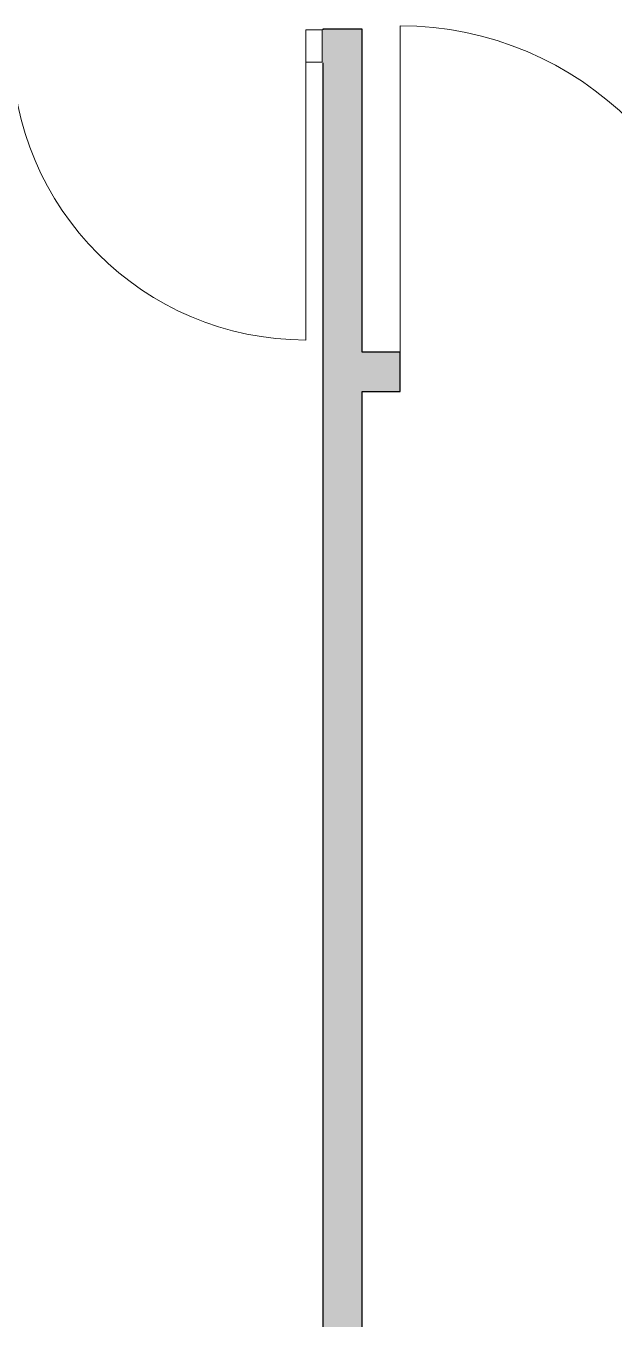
# Model space of a CAD drawing. Header units: millimetres. Extents: x 155927 to 326028, y -36033 to 97293.
# Drawn here: x 171898 to 173719, y 22915 to 26918 of the extents above; entities that cross this region are included whole.
import ezdxf

# ---------------------------------------------------------------- set-up
doc = ezdxf.new("R2010")
doc.units = ezdxf.units.MM
doc.header["$MEASUREMENT"] = 0
for name, color, linetype, lineweight in [('A-DOOR', 4, 'CONTINUOUS', 9), ('A-GLAZ-CWMG', 7, 'CONTINUOUS', 9), ('A-WALL', 7, 'CONTINUOUS', 9), ('A-WALL-PATT', 7, 'CONTINUOUS', 9)]:
    doc.layers.add(name, color=color, linetype=linetype, lineweight=lineweight)

msp = doc.modelspace()

# ---------------------------------------------------------------- hatches: boundary and pattern name
at = {"layer": 'A-WALL-PATT'}
for points in [[(172817.2, 25907.6), (172939.2, 25907.6), (172939.2, 26907.6), (172817.2, 26907.6), (172817.2, 26803.4)], [(172939.2, 16107.6), (172939.2, 25907.6), (172817.2, 25907.6), (172817.2, 16107.6)]]:
    msp.add_hatch(color=256, dxfattribs=at).paths.add_polyline_path(points, flags=0)
h = msp.add_hatch(color=256, dxfattribs=at)
h.paths.add_polyline_path([(173056.7, 25785.6), (173056.7, 25907.6), (172939.2, 25907.6), (172939.2, 25785.6)], flags=0)
h.paths.add_polyline_path([(174561.2, 25785.6), (174561.2, 25907.6), (174066.7, 25907.6), (174066.7, 25785.6), (174464.4, 25785.6)], flags=0)

# ---------------------------------------------------------------- linework, layer by layer
at = {"layer": 'A-DOOR'}
msp.add_line((173056.7, 25907.6), (173056.7, 26917.6), dxfattribs=at)
at = {"layer": 'A-DOOR', "lineweight": 20}
msp.add_line((172765.2, 26855.4), (172765.2, 25945.4), dxfattribs=at)
at = {"layer": 'A-DOOR'}
for centre, radius, start, end in [((173056.7, 25907.6), 1010, 0, 90), ((172765.2, 26855.4), 910, 180, 270)]:
    msp.add_arc(centre, radius, start, end, dxfattribs=at)
at = {"layer": 'A-GLAZ-CWMG', "lineweight": 20, "extrusion": (0, 0, -1)}
for p, q in [((172815.2, 26905.4), (172765.2, 26905.4)), ((172765.2, 26905.4), (172765.2, 26805.4)), ((172815.2, 26805.4), (172815.2, 26905.4)), ((172765.2, 26805.4), (172815.2, 26805.4))]:
    msp.add_line(p, q, dxfattribs=at)
at = {"layer": 'A-WALL', "lineweight": 30}
for p, q in [((172817.2, 26907.6), (172817.2, 26905.4)), ((172939.2, 26907.6), (172817.2, 26907.6)), ((172939.2, 25907.6), (172939.2, 26907.6)), ((172817.2, 26803.4), (172817.2, 25907.6)), ((172817.2, 25907.6), (172817.2, 20759.6)), ((173056.7, 25907.6), (172939.2, 25907.6)), ((173056.7, 25785.6), (173056.7, 25907.6)), ((172939.2, 25785.6), (173056.7, 25785.6)), ((172939.2, 16229.6), (172939.2, 25785.6))]:
    msp.add_line(p, q, dxfattribs=at)

doc.saveas('drawing.dxf')
